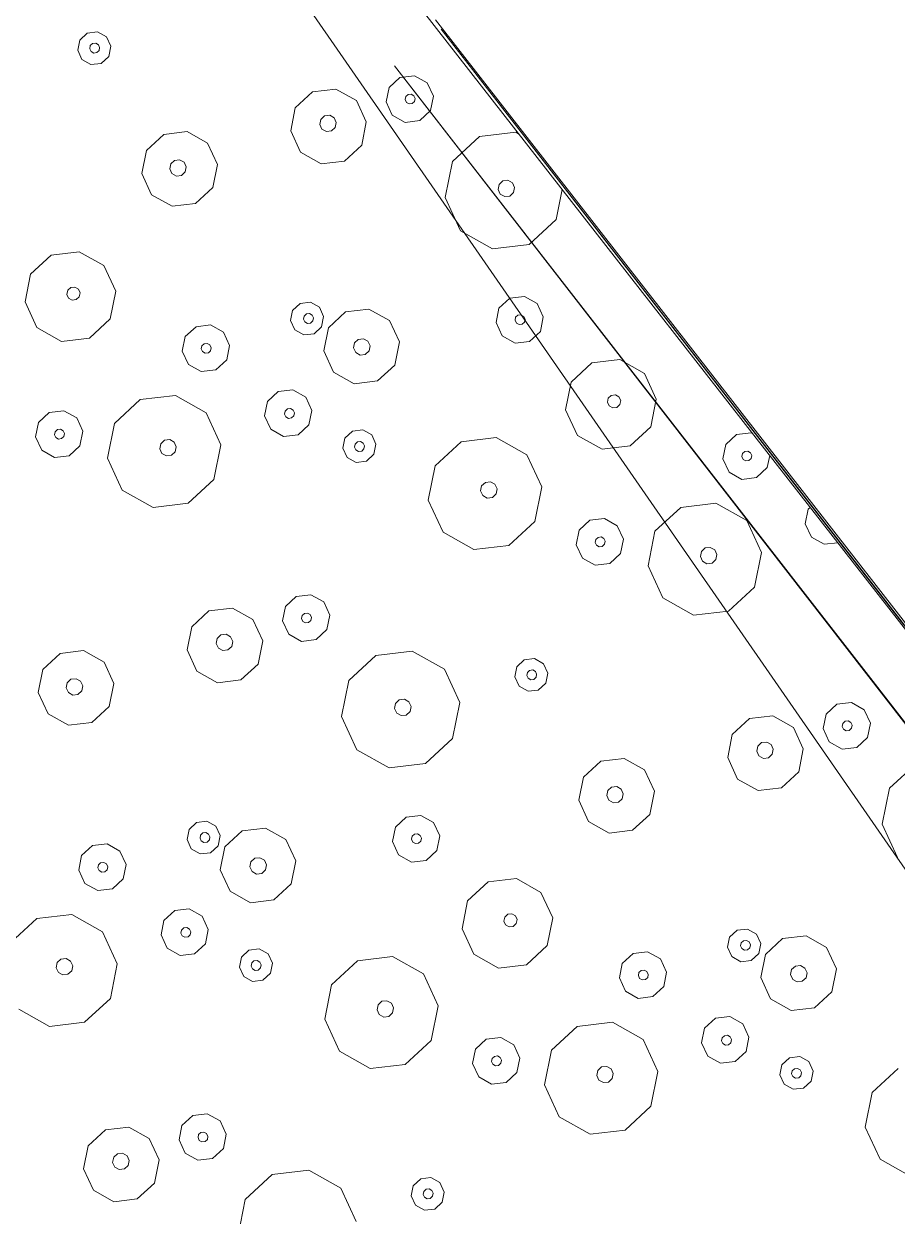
# Model space of a CAD drawing. Header units: metres. Extents: x -2858 to 512, y -1995 to 1252.
# Drawn here: x -498.19 to -495.254, y -105.862 to -101.851 of the extents above; entities that cross this region are included whole.
import ezdxf

# ---------------------------------------------------------------- set-up
doc = ezdxf.new("R2010")
doc.units = ezdxf.units.M
for name, color, linetype in [('Calque commun', 7, 'Continuous'), ('Calque11', 7, 'Continuous'), ('Calque17', 7, 'Continuous')]:
    doc.layers.add(name, color=color, linetype=linetype)

# ---------------------------------------------------------------- blocks, each defined once
blk = doc.blocks.new('geometrebondepartleger')
at = {"layer": 'Calque11', "color": 7, "linetype": 'Continuous', "lineweight": 9}
blk.add_polyline3d([(125.0277, 35.9078, 79), (133.3383, 81.851, 79), (145.3136, 148.3761, 79)], dxfattribs=at)
at = {"layer": 'Calque17', "color": 1, "linetype": 'Continuous', "lineweight": 9}
for points in [[(125.174, 36.6886, 79), (126.5286, 44.1348, 79), (125.0378, 35.9435, 79), (126.4161, 43.4883, 79), (128.681, 56.0642, 79), (129.9759, 63.1341, 79), (132.1933, 75.6042, 79), (133.3383, 81.851, 79), (135.2222, 92.3412, 79), (136.4776, 99.3268, 79), (138.1727, 108.7115, 79), (140.4846, 121.4626, 79), (141.0933, 124.9318, 79)], [(125.3707, 36.6528, 79), (126.7254, 44.0992, 79), (125.2346, 35.9078, 79), (126.6129, 43.4526, 79), (128.8778, 56.0285, 79), (130.1727, 63.0986, 79), (132.3901, 75.5687, 79), (133.5351, 81.8153, 79), (135.4191, 92.3058, 79), (136.6745, 99.2914, 79), (138.3695, 108.676, 79), (140.6815, 121.4274, 79), (141.2903, 124.8972, 79)]]:
    blk.add_polyline3d(points, dxfattribs=at)
blk = doc.blocks.new('pattern')
at = {"layer": 'Calque commun', "color": 54, "linetype": 'Continuous', "lineweight": 9}
for p, q in [((56.6286, 28.3703), (56.6544, 28.2544)), ((56.6544, 28.2544), (56.6072, 28.1456)), ((56.6072, 28.1456), (56.505, 28.0852)), ((56.505, 28.0852), (56.3869, 28.0965)), ((56.5702, 27.857), (56.584, 27.8888)), ((56.584, 27.8888), (56.6138, 27.9064)), ((56.6138, 27.9064), (56.6482, 27.9031)), ((56.6482, 27.9031), (56.6742, 27.8802)), ((56.6742, 27.8802), (56.6817, 27.8464)), ((56.5777, 27.8233), (56.5702, 27.857)), ((56.6097, 27.8543), (56.6138, 27.8638)), ((56.6119, 27.8442), (56.6097, 27.8543)), ((56.6197, 27.8373), (56.6119, 27.8442)), ((56.6138, 27.8638), (56.6227, 27.8691)), ((56.6227, 27.8691), (56.6331, 27.8681)), ((56.639, 27.8416), (56.63, 27.8363)), ((56.6331, 27.8681), (56.6408, 27.8612)), ((56.6431, 27.8511), (56.639, 27.8416)), ((56.6408, 27.8612), (56.6431, 27.8511)), ((56.6817, 27.8464), (56.6679, 27.8147)), ((56.6037, 27.8004), (56.5777, 27.8233)), ((56.6381, 27.7971), (56.6037, 27.8004)), ((56.63, 27.8363), (56.6197, 27.8373)), ((56.6679, 27.8147), (56.6381, 27.7971)), ((56.2753, 27.7177), (56.3434, 27.758)), ((56.3434, 27.758), (56.4221, 27.7505)), ((56.4221, 27.7505), (56.4814, 27.6981)), ((56.2438, 27.6452), (56.2753, 27.7177)), ((56.4814, 27.6981), (56.4986, 27.6209)), ((56.261, 27.568), (56.2438, 27.6452)), ((56.344, 27.6375), (56.3509, 27.6534)), ((56.3509, 27.6534), (56.3658, 27.6622)), ((56.3658, 27.6622), (56.383, 27.6605)), ((56.383, 27.6605), (56.396, 27.6491)), ((56.396, 27.6491), (56.3998, 27.6322)), ((56.6233, 27.6067), (56.643, 27.6521)), ((56.643, 27.6521), (56.6855, 27.6773)), ((56.6855, 27.6773), (56.7348, 27.6726)), ((56.7348, 27.6726), (56.7718, 27.6398)), ((56.7718, 27.6398), (56.7826, 27.5916)), ((55.8596, 27.6218), (55.8105, 27.5084)), ((56.3478, 27.6206), (56.344, 27.6375)), ((56.3608, 27.6091), (56.3478, 27.6206)), ((56.378, 27.6075), (56.3608, 27.6091)), ((56.3929, 27.6163), (56.378, 27.6075)), ((56.3998, 27.6322), (56.3929, 27.6163)), ((56.4986, 27.6209), (56.4672, 27.5483)), ((56.6341, 27.5585), (56.6233, 27.6067)), ((56.6842, 27.6046), (56.6883, 27.6141)), ((56.6865, 27.5944), (56.6842, 27.6046)), ((56.6883, 27.6141), (56.6973, 27.6194)), ((56.6973, 27.6194), (56.7076, 27.6184)), ((56.7076, 27.6184), (56.7154, 27.6115)), ((56.7177, 27.6014), (56.7135, 27.5918)), ((56.7154, 27.6115), (56.7177, 27.6014)), ((56.3203, 27.5156), (56.261, 27.568)), ((56.6711, 27.5258), (56.6341, 27.5585)), ((56.6942, 27.5875), (56.6865, 27.5944)), ((56.7046, 27.5866), (56.6942, 27.5875)), ((56.7135, 27.5918), (56.7046, 27.5866)), ((56.7826, 27.5916), (56.7629, 27.5462)), ((56.9334, 27.5013), (57.0355, 27.5616)), ((57.0355, 27.5616), (57.1537, 27.5504)), ((56.4672, 27.5483), (56.399, 27.5081)), ((56.7203, 27.5211), (56.6711, 27.5258)), ((56.7629, 27.5462), (56.7203, 27.5211)), ((57.1537, 27.5504), (57.2426, 27.4719)), ((55.8105, 27.5084), (55.704, 27.4456)), ((56.399, 27.5081), (56.3203, 27.5156)), ((56.3816, 27.4713), (56.4114, 27.4889)), ((56.4114, 27.4889), (56.4458, 27.4856)), ((56.4458, 27.4856), (56.4718, 27.4627)), ((56.8862, 27.3925), (56.9334, 27.5013)), ((55.704, 27.4456), (55.581, 27.4573)), ((56.3678, 27.4395), (56.3816, 27.4713)), ((56.3753, 27.4057), (56.3678, 27.4395)), ((56.4035, 27.4391), (56.4076, 27.4487)), ((56.4057, 27.429), (56.4035, 27.4391)), ((56.4076, 27.4487), (56.4165, 27.454)), ((56.4165, 27.454), (56.4269, 27.453)), ((56.4269, 27.453), (56.4347, 27.4461)), ((56.4347, 27.4461), (56.4369, 27.436)), ((56.4718, 27.4627), (56.4793, 27.4289)), ((57.2426, 27.4719), (57.2684, 27.356)), ((56.4013, 27.3828), (56.3753, 27.4057)), ((56.4135, 27.4221), (56.4057, 27.429)), ((56.4238, 27.4212), (56.4135, 27.4221)), ((56.4328, 27.4264), (56.4238, 27.4212)), ((56.4369, 27.436), (56.4328, 27.4264)), ((56.4793, 27.4289), (56.4655, 27.3971)), ((57.0383, 27.3941), (57.0532, 27.4029)), ((57.0532, 27.4029), (57.0705, 27.4013)), ((57.0705, 27.4013), (57.0834, 27.3898)), ((56.4357, 27.3796), (56.4013, 27.3828)), ((56.4655, 27.3971), (56.4357, 27.3796)), ((56.912, 27.2766), (56.8862, 27.3925)), ((57.0314, 27.3782), (57.0383, 27.3941)), ((57.0352, 27.3613), (57.0314, 27.3782)), ((57.0482, 27.3499), (57.0352, 27.3613)), ((57.0872, 27.3729), (57.0803, 27.3571)), ((57.0834, 27.3898), (57.0872, 27.3729)), ((56.6649, 27.3003), (56.7075, 27.3254)), ((56.7075, 27.3254), (56.7567, 27.3207)), ((56.7567, 27.3207), (56.7938, 27.288)), ((57.0654, 27.3483), (57.0482, 27.3499)), ((57.0803, 27.3571), (57.0654, 27.3483)), ((57.2684, 27.356), (57.2212, 27.2472)), ((56.6452, 27.2549), (56.6649, 27.3003)), ((56.7938, 27.288), (56.8045, 27.2397)), ((55.5634, 27.2063), (55.583, 27.2516)), ((55.583, 27.2516), (55.6256, 27.2768)), ((55.6256, 27.2768), (55.6748, 27.2721)), ((55.6748, 27.2721), (55.7119, 27.2393)), ((55.7119, 27.2393), (55.7226, 27.1911)), ((56.656, 27.2066), (56.6452, 27.2549)), ((56.7074, 27.2498), (56.7116, 27.2593)), ((56.7097, 27.2396), (56.7074, 27.2498)), ((56.7175, 27.2328), (56.7097, 27.2396)), ((56.7116, 27.2593), (56.7205, 27.2646)), ((56.7205, 27.2646), (56.7308, 27.2636)), ((56.7308, 27.2636), (56.7386, 27.2567)), ((56.7409, 27.2466), (56.7367, 27.2371)), ((56.7386, 27.2567), (56.7409, 27.2466)), ((56.8045, 27.2397), (56.7848, 27.1944)), ((57.0009, 27.1981), (56.912, 27.2766)), ((57.2212, 27.2472), (57.119, 27.1868)), ((57.7146, 27.2364), (57.7444, 27.254)), ((57.7444, 27.254), (57.7789, 27.2507)), ((57.7789, 27.2507), (57.8048, 27.2278)), ((55.5741, 27.158), (55.5634, 27.2063)), ((55.6255, 27.2011), (55.6297, 27.2107)), ((55.6278, 27.191), (55.6255, 27.2011)), ((55.6297, 27.2107), (55.6386, 27.2159)), ((55.6386, 27.2159), (55.649, 27.215)), ((55.649, 27.215), (55.6567, 27.2081)), ((55.659, 27.1979), (55.6549, 27.1884)), ((55.6567, 27.2081), (55.659, 27.1979)), ((56.6931, 27.1739), (56.656, 27.2066)), ((56.7278, 27.2318), (56.7175, 27.2328)), ((56.7367, 27.2371), (56.7278, 27.2318)), ((57.119, 27.1868), (57.0009, 27.1981)), ((57.7008, 27.2046), (57.7146, 27.2364)), ((57.7084, 27.1708), (57.7008, 27.2046)), ((57.7386, 27.2018), (57.7427, 27.2113)), ((57.7409, 27.1916), (57.7386, 27.2018)), ((57.7427, 27.2113), (57.7517, 27.2166)), ((57.7517, 27.2166), (57.762, 27.2156)), ((57.762, 27.2156), (57.7698, 27.2087)), ((57.772, 27.1986), (57.7679, 27.189)), ((57.7698, 27.2087), (57.772, 27.1986)), ((57.8048, 27.2278), (57.8123, 27.194)), ((55.6112, 27.1253), (55.5741, 27.158)), ((55.6356, 27.1841), (55.6278, 27.191)), ((55.6459, 27.1831), (55.6356, 27.1841)), ((55.6549, 27.1884), (55.6459, 27.1831)), ((55.7226, 27.1911), (55.703, 27.1457)), ((55.7981, 27.1413), (55.8662, 27.1815)), ((55.8662, 27.1815), (55.945, 27.174)), ((55.945, 27.174), (56.0042, 27.1216)), ((56.7423, 27.1692), (56.6931, 27.1739)), ((56.7848, 27.1944), (56.7423, 27.1692)), ((57.7343, 27.1479), (57.7084, 27.1708)), ((57.7486, 27.1848), (57.7409, 27.1916)), ((57.759, 27.1838), (57.7486, 27.1848)), ((57.7679, 27.189), (57.759, 27.1838)), ((57.7985, 27.1622), (57.7687, 27.1446)), ((57.8123, 27.194), (57.7985, 27.1622)), ((55.6604, 27.1206), (55.6112, 27.1253)), ((55.703, 27.1457), (55.6604, 27.1206)), ((55.7666, 27.0687), (55.7981, 27.1413)), ((56.0042, 27.1216), (56.0215, 27.0444)), ((57.1895, 27.0799), (57.2092, 27.1253)), ((57.2092, 27.1253), (57.2518, 27.1504)), ((57.2518, 27.1504), (57.301, 27.1458)), ((57.301, 27.1458), (57.3381, 27.113)), ((57.7687, 27.1446), (57.7343, 27.1479)), ((57.2003, 27.0317), (57.1895, 27.0799)), ((57.2517, 27.0748), (57.2559, 27.0843)), ((57.2559, 27.0843), (57.2648, 27.0896)), ((57.2648, 27.0896), (57.2752, 27.0886)), ((57.2752, 27.0886), (57.2829, 27.0818)), ((57.2829, 27.0818), (57.2852, 27.0716)), ((57.3381, 27.113), (57.3488, 27.0648)), ((57.9371, 26.9686), (57.9863, 27.082)), ((55.7838, 26.9915), (55.7666, 27.0687)), ((55.8596, 27.0513), (55.8665, 27.0672)), ((55.8634, 27.0344), (55.8596, 27.0513)), ((55.8665, 27.0672), (55.8814, 27.076)), ((55.8814, 27.076), (55.8986, 27.0743)), ((55.8986, 27.0743), (55.9116, 27.0629)), ((55.9153, 27.046), (55.9085, 27.0301)), ((55.9116, 27.0629), (55.9153, 27.046)), ((56.0215, 27.0444), (55.99, 26.9718)), ((57.254, 27.0647), (57.2517, 27.0748)), ((57.2618, 27.0578), (57.254, 27.0647)), ((57.2721, 27.0568), (57.2618, 27.0578)), ((57.2811, 27.0621), (57.2721, 27.0568)), ((57.2852, 27.0716), (57.2811, 27.0621)), ((57.3488, 27.0648), (57.3292, 27.0194)), ((55.8763, 27.023), (55.8634, 27.0344)), ((55.8936, 27.0213), (55.8763, 27.023)), ((55.9085, 27.0301), (55.8936, 27.0213)), ((57.2374, 26.999), (57.2003, 27.0317)), ((57.2866, 26.9943), (57.2374, 26.999)), ((57.3292, 27.0194), (57.2866, 26.9943)), ((55.8431, 26.9391), (55.7838, 26.9915)), ((55.99, 26.9718), (55.9219, 26.9316)), ((57.964, 26.848), (57.9371, 26.9686)), ((55.9219, 26.9316), (55.8431, 26.9391)), ((56.7843, 26.8933), (56.866, 26.9416)), ((56.866, 26.9416), (56.9605, 26.9326)), ((56.9605, 26.9326), (57.0317, 26.8697)), ((56.2386, 26.8637), (56.3068, 26.9039)), ((56.3068, 26.9039), (56.3855, 26.8964)), ((56.3855, 26.8964), (56.4448, 26.844)), ((56.7465, 26.8062), (56.7843, 26.8933)), ((56.2072, 26.7911), (56.2386, 26.8637)), ((56.4448, 26.844), (56.462, 26.7668)), ((57.0317, 26.8697), (57.0523, 26.7771)), ((57.2618, 26.8034), (57.364, 26.8637)), ((57.364, 26.8637), (57.4821, 26.8525)), ((57.4821, 26.8525), (57.5711, 26.7739)), ((58.0567, 26.7661), (57.964, 26.848)), ((56.3145, 26.7911), (56.3294, 26.7999)), ((56.3294, 26.7999), (56.3466, 26.7983)), ((56.3466, 26.7983), (56.3596, 26.7868)), ((56.7672, 26.7136), (56.7465, 26.8062)), ((56.8627, 26.7948), (56.8683, 26.8075)), ((56.8683, 26.8075), (56.8802, 26.8146)), ((56.8802, 26.8146), (56.894, 26.8133)), ((56.894, 26.8133), (56.9043, 26.8041)), ((56.9043, 26.8041), (56.9073, 26.7906)), ((57.2146, 26.6945), (57.2618, 26.8034)), ((58.2862, 26.8173), (58.1797, 26.7544)), ((55.2044, 26.7649), (55.2387, 26.7346)), ((56.2244, 26.7139), (56.2072, 26.7911)), ((56.3076, 26.7753), (56.3145, 26.7911)), ((56.3114, 26.7584), (56.3076, 26.7753)), ((56.3243, 26.7469), (56.3114, 26.7584)), ((56.3633, 26.7699), (56.3565, 26.7541)), ((56.3596, 26.7868), (56.3633, 26.7699)), ((56.462, 26.7668), (56.4306, 26.6943)), ((56.8657, 26.7813), (56.8627, 26.7948)), ((56.8761, 26.7722), (56.8657, 26.7813)), ((56.8899, 26.7709), (56.8761, 26.7722)), ((56.9018, 26.7779), (56.8899, 26.7709)), ((56.9073, 26.7906), (56.9018, 26.7779)), ((57.0523, 26.7771), (57.0146, 26.69)), ((57.5711, 26.7739), (57.5969, 26.6581)), ((58.1797, 26.7544), (58.0567, 26.7661)), ((55.2387, 26.7346), (55.2494, 26.6864)), ((56.3416, 26.7453), (56.3243, 26.7469)), ((56.3565, 26.7541), (56.3416, 26.7453)), ((55.2494, 26.6864), (55.2297, 26.641)), ((56.2837, 26.6615), (56.2244, 26.7139)), ((56.4306, 26.6943), (56.3624, 26.654)), ((56.8383, 26.6507), (56.7672, 26.7136)), ((57.0146, 26.69), (56.9328, 26.6417)), ((57.2404, 26.5787), (57.2146, 26.6945)), ((57.3599, 26.6803), (57.3668, 26.6962)), ((57.3637, 26.6634), (57.3599, 26.6803)), ((57.3668, 26.6962), (57.3817, 26.705)), ((57.3817, 26.705), (57.3989, 26.7033)), ((57.3989, 26.7033), (57.4119, 26.6919)), ((57.4119, 26.6919), (57.4156, 26.675)), ((55.2297, 26.641), (55.1872, 26.6159)), ((55.4002, 26.5961), (55.5024, 26.6565)), ((55.5024, 26.6565), (55.6205, 26.6452)), ((55.6205, 26.6452), (55.7094, 26.5667)), ((56.3624, 26.654), (56.2837, 26.6615)), ((56.9328, 26.6417), (56.8383, 26.6507)), ((57.3766, 26.652), (57.3637, 26.6634)), ((57.3939, 26.6503), (57.3766, 26.652)), ((57.4088, 26.6591), (57.3939, 26.6503)), ((57.4156, 26.675), (57.4088, 26.6591)), ((57.5969, 26.6581), (57.5497, 26.5492)), ((55.1872, 26.6159), (55.1777, 26.6168)), ((55.353, 26.4873), (55.4002, 26.5961)), ((55.7094, 26.5667), (55.7353, 26.4508)), ((57.3294, 26.5001), (57.2404, 26.5787)), ((58.039, 26.5151), (58.0587, 26.5605)), ((58.0587, 26.5605), (58.1013, 26.5856)), ((58.1013, 26.5856), (58.1505, 26.5809)), ((58.1505, 26.5809), (58.1876, 26.5482)), ((57.5497, 26.5492), (57.4475, 26.4889)), ((58.1012, 26.51), (58.1053, 26.5195)), ((58.1053, 26.5195), (58.1143, 26.5248)), ((58.1143, 26.5248), (58.1246, 26.5238)), ((58.1246, 26.5238), (58.1324, 26.5169)), ((58.1324, 26.5169), (58.1347, 26.5068)), ((58.1876, 26.5482), (58.1983, 26.4999)), ((55.3788, 26.3714), (55.353, 26.4873)), ((55.4983, 26.473), (55.5051, 26.4889)), ((55.5051, 26.4889), (55.5201, 26.4977)), ((55.5201, 26.4977), (55.5373, 26.4961)), ((55.5373, 26.4961), (55.5503, 26.4846)), ((55.5503, 26.4846), (55.554, 26.4677)), ((57.4475, 26.4889), (57.3294, 26.5001)), ((58.0498, 26.4668), (58.039, 26.5151)), ((58.1035, 26.4998), (58.1012, 26.51)), ((58.1113, 26.493), (58.1035, 26.4998)), ((58.1216, 26.492), (58.1113, 26.493)), ((58.1305, 26.4973), (58.1216, 26.492)), ((58.1347, 26.5068), (58.1305, 26.4973)), ((58.1983, 26.4999), (58.1786, 26.4546)), ((58.2737, 26.4501), (58.3419, 26.4903)), ((58.3419, 26.4903), (58.4206, 26.4828)), ((58.4206, 26.4828), (58.4799, 26.4305)), ((55.502, 26.4562), (55.4983, 26.473)), ((55.515, 26.4447), (55.502, 26.4562)), ((55.5322, 26.4431), (55.515, 26.4447)), ((55.5471, 26.4519), (55.5322, 26.4431)), ((55.554, 26.4677), (55.5471, 26.4519)), ((55.7353, 26.4508), (55.688, 26.342)), ((56.8322, 26.426), (56.8747, 26.4512)), ((56.8747, 26.4512), (56.924, 26.4465)), ((56.924, 26.4465), (56.961, 26.4137)), ((58.0868, 26.4341), (58.0498, 26.4668)), ((58.1786, 26.4546), (58.1361, 26.4294)), ((58.2423, 26.3775), (58.2737, 26.4501)), ((55.1384, 26.399), (55.1743, 26.4202)), ((55.1743, 26.4202), (55.2235, 26.4155)), ((55.2235, 26.4155), (55.2606, 26.3828)), ((56.8125, 26.3806), (56.8322, 26.426)), ((56.961, 26.4137), (56.9718, 26.3655)), ((58.1361, 26.4294), (58.0868, 26.4341)), ((58.4799, 26.4305), (58.4971, 26.3532)), ((55.1784, 26.3541), (55.1873, 26.3594)), ((55.1873, 26.3594), (55.1977, 26.3584)), ((55.1977, 26.3584), (55.2054, 26.3515)), ((55.2606, 26.3828), (55.2713, 26.3345)), ((55.4677, 26.2929), (55.3788, 26.3714)), ((56.8232, 26.3324), (56.8125, 26.3806)), ((56.8747, 26.3755), (56.8788, 26.385)), ((56.8769, 26.3654), (56.8747, 26.3755)), ((56.8847, 26.3585), (56.8769, 26.3654)), ((56.8788, 26.385), (56.8878, 26.3903)), ((56.8951, 26.3575), (56.8847, 26.3585)), ((56.8878, 26.3903), (56.8981, 26.3893)), ((56.904, 26.3628), (56.8951, 26.3575)), ((56.8981, 26.3893), (56.9059, 26.3825)), ((56.9081, 26.3723), (56.904, 26.3628)), ((56.9059, 26.3825), (56.9081, 26.3723)), ((56.9718, 26.3655), (56.9521, 26.3201)), ((58.2595, 26.3003), (58.2423, 26.3775)), ((58.3353, 26.3602), (58.3422, 26.376)), ((58.339, 26.3433), (58.3353, 26.3602)), ((58.3422, 26.376), (58.3571, 26.3848)), ((58.3571, 26.3848), (58.3743, 26.3832)), ((58.3743, 26.3832), (58.3873, 26.3717)), ((58.3873, 26.3717), (58.391, 26.3548)), ((55.1743, 26.3446), (55.1784, 26.3541)), ((55.1765, 26.3345), (55.1743, 26.3446)), ((55.1843, 26.3276), (55.1765, 26.3345)), ((55.1946, 26.3266), (55.1843, 26.3276)), ((55.2036, 26.3319), (55.1946, 26.3266)), ((55.2077, 26.3414), (55.2036, 26.3319)), ((55.2054, 26.3515), (55.2077, 26.3414)), ((55.2713, 26.3345), (55.2517, 26.2892)), ((55.688, 26.342), (55.5859, 26.2816)), ((56.1676, 26.2994), (56.1814, 26.3312)), ((56.1814, 26.3312), (56.2112, 26.3488)), ((56.2112, 26.3488), (56.2457, 26.3455)), ((56.2457, 26.3455), (56.2716, 26.3226)), ((56.2716, 26.3226), (56.2791, 26.2888)), ((56.8603, 26.2997), (56.8232, 26.3324)), ((56.9521, 26.3201), (56.9095, 26.295)), ((58.352, 26.3318), (58.339, 26.3433)), ((58.3692, 26.3302), (58.352, 26.3318)), ((58.3841, 26.339), (58.3692, 26.3302)), ((58.391, 26.3548), (58.3841, 26.339)), ((58.4971, 26.3532), (58.4656, 26.2807)), ((55.1228, 26.3015), (55.1217, 26.3064)), ((55.1599, 26.2687), (55.1228, 26.3015)), ((55.2517, 26.2892), (55.2091, 26.264)), ((55.5859, 26.2816), (55.4677, 26.2929)), ((56.1752, 26.2656), (56.1676, 26.2994)), ((56.2054, 26.2966), (56.2096, 26.3061)), ((56.2077, 26.2864), (56.2054, 26.2966)), ((56.2155, 26.2796), (56.2077, 26.2864)), ((56.2096, 26.3061), (56.2185, 26.3114)), ((56.2258, 26.2786), (56.2155, 26.2796)), ((56.2185, 26.3114), (56.2288, 26.3104)), ((56.2347, 26.2838), (56.2258, 26.2786)), ((56.2288, 26.3104), (56.2366, 26.3035)), ((56.2389, 26.2934), (56.2347, 26.2838)), ((56.2366, 26.3035), (56.2389, 26.2934)), ((56.2791, 26.2888), (56.2654, 26.257)), ((56.9095, 26.295), (56.8603, 26.2997)), ((57.5127, 26.2607), (57.5265, 26.2924)), ((57.5265, 26.2924), (57.5563, 26.31)), ((57.5563, 26.31), (57.5907, 26.3067)), ((57.5907, 26.3067), (57.6167, 26.2838)), ((57.6167, 26.2838), (57.6242, 26.2501)), ((58.3188, 26.2479), (58.2595, 26.3003)), ((58.4656, 26.2807), (58.3975, 26.2404)), ((55.2091, 26.264), (55.1599, 26.2687)), ((55.676, 26.2201), (55.7186, 26.2452)), ((55.7186, 26.2452), (55.7678, 26.2406)), ((55.7678, 26.2406), (55.8049, 26.2078)), ((56.2011, 26.2427), (56.1752, 26.2656)), ((56.2356, 26.2394), (56.2011, 26.2427)), ((56.2654, 26.257), (56.2356, 26.2394)), ((56.4531, 26.1768), (56.5596, 26.2397)), ((56.5596, 26.2397), (56.6826, 26.2279)), ((57.5202, 26.2269), (57.5127, 26.2607)), ((57.5522, 26.2579), (57.5563, 26.2675)), ((57.5544, 26.2478), (57.5522, 26.2579)), ((57.5622, 26.2409), (57.5544, 26.2478)), ((57.5563, 26.2675), (57.5652, 26.2727)), ((57.5725, 26.2399), (57.5622, 26.2409)), ((57.5652, 26.2727), (57.5756, 26.2718)), ((57.5815, 26.2452), (57.5725, 26.2399)), ((57.5756, 26.2718), (57.5833, 26.2649)), ((57.5856, 26.2547), (57.5815, 26.2452)), ((57.5833, 26.2649), (57.5856, 26.2547)), ((57.6242, 26.2501), (57.6104, 26.2183)), ((58.3975, 26.2404), (58.3188, 26.2479)), ((55.6564, 26.1747), (55.676, 26.2201)), ((55.8049, 26.2078), (55.8157, 26.1596)), ((56.6826, 26.2279), (56.7753, 26.1461)), ((57.5462, 26.204), (57.5202, 26.2269)), ((57.5806, 26.2007), (57.5462, 26.204)), ((57.6104, 26.2183), (57.5806, 26.2007)), ((55.6671, 26.1265), (55.6564, 26.1747)), ((55.7186, 26.1696), (55.7227, 26.1791)), ((55.7208, 26.1595), (55.7186, 26.1696)), ((55.7286, 26.1526), (55.7208, 26.1595)), ((55.7227, 26.1791), (55.7316, 26.1844)), ((55.7316, 26.1844), (55.742, 26.1834)), ((55.7479, 26.1569), (55.7389, 26.1516)), ((55.742, 26.1834), (55.7498, 26.1766)), ((55.752, 26.1664), (55.7479, 26.1569)), ((55.7498, 26.1766), (55.752, 26.1664)), ((55.8157, 26.1596), (55.796, 26.1142)), ((56.404, 26.0634), (56.4531, 26.1768)), ((57.2178, 26.1214), (57.2859, 26.1616)), ((57.2859, 26.1616), (57.3646, 26.1541)), ((55.7042, 26.0938), (55.6671, 26.1265)), ((55.7389, 26.1516), (55.7286, 26.1526)), ((56.7753, 26.1461), (56.8022, 26.0255)), ((57.1863, 26.0488), (57.2178, 26.1214)), ((57.3646, 26.1541), (57.4239, 26.1017)), ((55.7534, 26.0891), (55.7042, 26.0938)), ((55.796, 26.1142), (55.7534, 26.0891)), ((57.4239, 26.1017), (57.4411, 26.0245)), ((57.5855, 26.0558), (57.628, 26.0809)), ((57.628, 26.0809), (57.6773, 26.0762)), ((57.6773, 26.0762), (57.7143, 26.0435)), ((55.2511, 25.9881), (55.3329, 26.0364)), ((55.3329, 26.0364), (55.4274, 26.0274)), ((56.4308, 25.9428), (56.404, 26.0634)), ((56.5652, 26.0477), (56.5721, 26.0636)), ((56.5689, 26.0308), (56.5652, 26.0477)), ((56.5721, 26.0636), (56.587, 26.0724)), ((56.587, 26.0724), (56.6042, 26.0707)), ((56.6042, 26.0707), (56.6171, 26.0593)), ((56.6209, 26.0424), (56.614, 26.0265)), ((56.6171, 26.0593), (56.6209, 26.0424)), ((57.2035, 25.9716), (57.1863, 26.0488)), ((57.2865, 26.0411), (57.2934, 26.057)), ((57.2903, 26.0242), (57.2865, 26.0411)), ((57.2934, 26.057), (57.3083, 26.0658)), ((57.3083, 26.0658), (57.3255, 26.0642)), ((57.3255, 26.0642), (57.3385, 26.0527)), ((57.3423, 26.0358), (57.3354, 26.0199)), ((57.3385, 26.0527), (57.3423, 26.0358)), ((57.5658, 26.0104), (57.5855, 26.0558)), ((57.7143, 26.0435), (57.7251, 25.9952)), ((55.4274, 26.0274), (55.4985, 25.9645)), ((56.5819, 26.0193), (56.5689, 26.0308)), ((56.5991, 26.0177), (56.5819, 26.0193)), ((56.614, 26.0265), (56.5991, 26.0177)), ((56.8022, 26.0255), (56.753, 25.9121)), ((57.3032, 26.0128), (57.2903, 26.0242)), ((57.3205, 26.0111), (57.3032, 26.0128)), ((57.3354, 26.0199), (57.3205, 26.0111)), ((57.4411, 26.0245), (57.4097, 25.952)), ((57.5766, 25.9621), (57.5658, 26.0104)), ((57.6267, 26.0082), (57.6308, 26.0177)), ((57.629, 25.9981), (57.6267, 26.0082)), ((57.6367, 25.9912), (57.629, 25.9981)), ((57.6308, 26.0177), (57.6398, 26.023)), ((57.6398, 26.023), (57.6501, 26.022)), ((57.656, 25.9955), (57.6471, 25.9902)), ((57.6501, 26.022), (57.6579, 26.0151)), ((57.6602, 26.005), (57.656, 25.9955)), ((57.6579, 26.0151), (57.6602, 26.005)), ((57.7251, 25.9952), (57.7054, 25.9499)), ((55.2133, 25.901), (55.2511, 25.9881)), ((55.4985, 25.9645), (55.5192, 25.8719)), ((55.7286, 25.8982), (55.8308, 25.9585)), ((55.8308, 25.9585), (55.949, 25.9473)), ((57.2628, 25.9192), (57.2035, 25.9716)), ((57.6136, 25.9294), (57.5766, 25.9621)), ((57.6471, 25.9902), (57.6367, 25.9912)), ((57.8759, 25.905), (57.978, 25.9653)), ((57.978, 25.9653), (58.0962, 25.954)), ((58.0962, 25.954), (58.1851, 25.8755)), ((55.949, 25.9473), (56.0379, 25.8687)), ((56.5235, 25.861), (56.4308, 25.9428)), ((57.3415, 25.9117), (57.2628, 25.9192)), ((57.4097, 25.952), (57.3415, 25.9117)), ((57.6628, 25.9247), (57.6136, 25.9294)), ((57.7054, 25.9499), (57.6628, 25.9247)), ((55.234, 25.8084), (55.2133, 25.901)), ((55.3296, 25.8897), (55.3351, 25.9024)), ((55.3326, 25.8761), (55.3296, 25.8897)), ((55.343, 25.867), (55.3326, 25.8761)), ((55.3351, 25.9024), (55.347, 25.9094)), ((55.347, 25.9094), (55.3608, 25.9081)), ((55.3608, 25.9081), (55.3712, 25.8989)), ((55.3742, 25.8854), (55.3687, 25.8727)), ((55.3712, 25.8989), (55.3742, 25.8854)), ((55.6814, 25.7893), (55.7286, 25.8982)), ((56.753, 25.9121), (56.6465, 25.8492)), ((57.3103, 25.8432), (57.3241, 25.8749)), ((57.3241, 25.8749), (57.3539, 25.8925)), ((57.3539, 25.8925), (57.3883, 25.8892)), ((57.3883, 25.8892), (57.4143, 25.8663)), ((57.8287, 25.7961), (57.8759, 25.905)), ((58.1851, 25.8755), (58.2109, 25.7597)), ((55.3567, 25.8657), (55.343, 25.867)), ((55.3687, 25.8727), (55.3567, 25.8657)), ((55.5192, 25.8719), (55.4814, 25.7848)), ((56.0379, 25.8687), (56.0637, 25.7529)), ((56.6465, 25.8492), (56.5235, 25.861)), ((57.3178, 25.8094), (57.3103, 25.8432)), ((57.346, 25.8428), (57.3501, 25.8523)), ((57.3482, 25.8327), (57.346, 25.8428)), ((57.3501, 25.8523), (57.359, 25.8576)), ((57.359, 25.8576), (57.3694, 25.8566)), ((57.3694, 25.8566), (57.3772, 25.8497)), ((57.3794, 25.8396), (57.3753, 25.8301)), ((57.3772, 25.8497), (57.3794, 25.8396)), ((57.4143, 25.8663), (57.4218, 25.8325)), ((55.3051, 25.7455), (55.234, 25.8084)), ((55.8336, 25.791), (55.8485, 25.7998)), ((55.8485, 25.7998), (55.8657, 25.7981)), ((55.8657, 25.7981), (55.8787, 25.7867)), ((57.3438, 25.7865), (57.3178, 25.8094)), ((57.356, 25.8258), (57.3482, 25.8327)), ((57.3663, 25.8248), (57.356, 25.8258)), ((57.3753, 25.8301), (57.3663, 25.8248)), ((57.408, 25.8008), (57.3782, 25.7832)), ((57.4218, 25.8325), (57.408, 25.8008)), ((57.8545, 25.6803), (57.8287, 25.7961)), ((57.9739, 25.7819), (57.9808, 25.7978)), ((57.9808, 25.7978), (57.9957, 25.8066)), ((57.9957, 25.8066), (58.013, 25.8049)), ((58.013, 25.8049), (58.0259, 25.7935)), ((58.0259, 25.7935), (58.0297, 25.7766)), ((55.4814, 25.7848), (55.3996, 25.7365)), ((55.7072, 25.6735), (55.6814, 25.7893)), ((55.8267, 25.7751), (55.8336, 25.791)), ((55.8305, 25.7582), (55.8267, 25.7751)), ((55.8435, 25.7468), (55.8305, 25.7582)), ((55.8756, 25.7539), (55.8607, 25.7451)), ((55.8825, 25.7698), (55.8756, 25.7539)), ((55.8787, 25.7867), (55.8825, 25.7698)), ((57.3782, 25.7832), (57.3438, 25.7865)), ((57.9777, 25.765), (57.9739, 25.7819)), ((57.9907, 25.7535), (57.9777, 25.765)), ((58.0079, 25.7519), (57.9907, 25.7535)), ((58.0228, 25.7607), (58.0079, 25.7519)), ((58.0297, 25.7766), (58.0228, 25.7607)), ((55.3996, 25.7365), (55.3051, 25.7455)), ((55.8607, 25.7451), (55.8435, 25.7468)), ((56.0637, 25.7529), (56.0165, 25.644)), ((57.6074, 25.7039), (57.65, 25.7291)), ((57.65, 25.7291), (57.6992, 25.7244)), ((57.6992, 25.7244), (57.7363, 25.6916)), ((55.7962, 25.595), (55.7072, 25.6735)), ((56.5255, 25.6553), (56.5681, 25.6804)), ((56.5681, 25.6804), (56.6173, 25.6757)), ((56.6173, 25.6757), (56.6544, 25.643)), ((57.5877, 25.6586), (57.6074, 25.7039)), ((57.7363, 25.6916), (57.747, 25.6434)), ((57.9434, 25.6017), (57.8545, 25.6803)), ((56.0165, 25.644), (55.9143, 25.5837)), ((56.5058, 25.6099), (56.5255, 25.6553)), ((56.6544, 25.643), (56.6651, 25.5947)), ((57.5985, 25.6103), (57.5877, 25.6586)), ((57.6499, 25.6534), (57.6541, 25.663)), ((57.6522, 25.6433), (57.6499, 25.6534)), ((57.66, 25.6364), (57.6522, 25.6433)), ((57.6541, 25.663), (57.663, 25.6682)), ((57.6703, 25.6354), (57.66, 25.6364)), ((57.663, 25.6682), (57.6733, 25.6672)), ((57.6792, 25.6407), (57.6703, 25.6354)), ((57.6733, 25.6672), (57.6811, 25.6604)), ((57.6834, 25.6502), (57.6792, 25.6407)), ((57.6811, 25.6604), (57.6834, 25.6502)), ((57.747, 25.6434), (57.7273, 25.598)), ((55.9143, 25.5837), (55.7962, 25.595)), ((56.5166, 25.5616), (56.5058, 25.6099)), ((56.568, 25.6048), (56.5722, 25.6143)), ((56.5703, 25.5946), (56.568, 25.6048)), ((56.5781, 25.5878), (56.5703, 25.5946)), ((56.5722, 25.6143), (56.5811, 25.6196)), ((56.5811, 25.6196), (56.5915, 25.6186)), ((56.5915, 25.6186), (56.5992, 25.6117)), ((56.6015, 25.6016), (56.5974, 25.5921)), ((56.5992, 25.6117), (56.6015, 25.6016)), ((56.6651, 25.5947), (56.6455, 25.5494)), ((57.6356, 25.5776), (57.5985, 25.6103)), ((57.7273, 25.598), (57.6848, 25.5729)), ((58.0615, 25.5905), (57.9434, 25.6017)), ((56.5537, 25.5289), (56.5166, 25.5616)), ((56.5884, 25.5868), (56.5781, 25.5878)), ((56.5974, 25.5921), (56.5884, 25.5868)), ((56.7406, 25.5449), (56.8087, 25.5851)), ((56.8087, 25.5851), (56.8874, 25.5776)), ((56.8874, 25.5776), (56.9467, 25.5253)), ((57.6848, 25.5729), (57.6356, 25.5776)), ((55.2793, 25.4755), (55.299, 25.5208)), ((55.299, 25.5208), (55.3416, 25.546)), ((55.3416, 25.546), (55.3908, 25.5413)), ((55.3908, 25.5413), (55.4278, 25.5085)), ((56.6029, 25.5242), (56.5537, 25.5289)), ((56.6455, 25.5494), (56.6029, 25.5242)), ((56.7091, 25.4723), (56.7406, 25.5449)), ((56.9467, 25.5253), (56.9639, 25.448)), ((55.2901, 25.4272), (55.2793, 25.4755)), ((55.3415, 25.4703), (55.3456, 25.4799)), ((55.3456, 25.4799), (55.3546, 25.4851)), ((55.3546, 25.4851), (55.3649, 25.4841)), ((55.3649, 25.4841), (55.3727, 25.4773)), ((55.3727, 25.4773), (55.375, 25.4671)), ((55.4278, 25.5085), (55.4386, 25.4603)), ((56.809, 25.4708), (56.8239, 25.4796)), ((56.8239, 25.4796), (56.8411, 25.478)), ((56.8411, 25.478), (56.8541, 25.4665)), ((55.3438, 25.4602), (55.3415, 25.4703)), ((55.3516, 25.4533), (55.3438, 25.4602)), ((55.3619, 25.4523), (55.3516, 25.4533)), ((55.3708, 25.4576), (55.3619, 25.4523)), ((55.375, 25.4671), (55.3708, 25.4576)), ((55.4386, 25.4603), (55.4189, 25.4149)), ((56.7263, 25.3951), (56.7091, 25.4723)), ((56.8021, 25.455), (56.809, 25.4708)), ((56.8059, 25.4381), (56.8021, 25.455)), ((56.8188, 25.4266), (56.8059, 25.4381)), ((56.851, 25.4338), (56.8361, 25.425)), ((56.8578, 25.4496), (56.851, 25.4338)), ((56.8541, 25.4665), (56.8578, 25.4496)), ((56.9639, 25.448), (56.9325, 25.3755)), ((55.3271, 25.3945), (55.2901, 25.4272)), ((55.3764, 25.3898), (55.3271, 25.3945)), ((55.4189, 25.4149), (55.3764, 25.3898)), ((55.9933, 25.3872), (56.0231, 25.4048)), ((56.0231, 25.4048), (56.0576, 25.4016)), ((56.0576, 25.4016), (56.0835, 25.3786)), ((56.7856, 25.3427), (56.7263, 25.3951)), ((56.8361, 25.425), (56.8188, 25.4266)), ((55.9795, 25.3555), (55.9933, 25.3872)), ((55.9871, 25.3217), (55.9795, 25.3555)), ((56.019, 25.3527), (56.0231, 25.3623)), ((56.0212, 25.3426), (56.019, 25.3527)), ((56.0231, 25.3623), (56.0321, 25.3675)), ((56.0321, 25.3675), (56.0424, 25.3666)), ((56.0424, 25.3666), (56.0502, 25.3597)), ((56.0502, 25.3597), (56.0524, 25.3496)), ((56.0835, 25.3786), (56.091, 25.3449)), ((56.9325, 25.3755), (56.8644, 25.3352)), ((54.9369, 25.2817), (55.0264, 25.3345)), ((55.0264, 25.3345), (55.1494, 25.3227)), ((55.1494, 25.3227), (55.2421, 25.2409)), ((56.013, 25.2988), (55.9871, 25.3217)), ((56.029, 25.3357), (56.0212, 25.3426)), ((56.0394, 25.3347), (56.029, 25.3357)), ((56.0483, 25.34), (56.0394, 25.3347)), ((56.0773, 25.3131), (56.0475, 25.2955)), ((56.0524, 25.3496), (56.0483, 25.34)), ((56.091, 25.3449), (56.0773, 25.3131)), ((56.8644, 25.3352), (56.7856, 25.3427)), ((56.0475, 25.2955), (56.013, 25.2988)), ((57.1811, 25.2673), (57.2493, 25.3075)), ((57.2493, 25.3075), (57.328, 25.3)), ((57.328, 25.3), (57.3873, 25.2477)), ((55.2421, 25.2409), (55.269, 25.1203)), ((55.6846, 25.2162), (55.7527, 25.2564)), ((55.7527, 25.2564), (55.8315, 25.2489)), ((55.8315, 25.2489), (55.8908, 25.1966)), ((57.1497, 25.1948), (57.1811, 25.2673)), ((57.3873, 25.2477), (57.4045, 25.1705)), ((55.6531, 25.1436), (55.6846, 25.2162)), ((55.8908, 25.1966), (55.908, 25.1193)), ((57.1669, 25.1175), (57.1497, 25.1948)), ((57.2501, 25.1789), (57.257, 25.1948)), ((57.257, 25.1948), (57.2719, 25.2036)), ((57.2719, 25.2036), (57.2891, 25.2019)), ((57.2891, 25.2019), (57.3021, 25.1905)), ((55.032, 25.1425), (55.0389, 25.1584)), ((55.0389, 25.1584), (55.0538, 25.1672)), ((55.0538, 25.1672), (55.071, 25.1655)), ((55.071, 25.1655), (55.084, 25.1541)), ((55.084, 25.1541), (55.0877, 25.1372)), ((55.7533, 25.1359), (55.7602, 25.1518)), ((55.7602, 25.1518), (55.7751, 25.1606)), ((55.7751, 25.1606), (55.7924, 25.159)), ((55.7924, 25.159), (55.8053, 25.1475)), ((56.0523, 25.1506), (56.0949, 25.1757)), ((56.0949, 25.1757), (56.1441, 25.171)), ((56.1441, 25.171), (56.1812, 25.1383)), ((57.2539, 25.162), (57.2501, 25.1789)), ((57.2668, 25.1506), (57.2539, 25.162)), ((57.299, 25.1577), (57.2841, 25.1489)), ((57.3058, 25.1736), (57.299, 25.1577)), ((57.3021, 25.1905), (57.3058, 25.1736)), ((57.4045, 25.1705), (57.3731, 25.0979)), ((55.0358, 25.1256), (55.032, 25.1425)), ((55.0487, 25.1142), (55.0358, 25.1256)), ((55.066, 25.1125), (55.0487, 25.1142)), ((55.0809, 25.1213), (55.066, 25.1125)), ((55.0877, 25.1372), (55.0809, 25.1213)), ((55.269, 25.1203), (55.2198, 25.0069)), ((55.6703, 25.0664), (55.6531, 25.1436)), ((55.7571, 25.119), (55.7533, 25.1359)), ((55.7701, 25.1076), (55.7571, 25.119)), ((55.8022, 25.1147), (55.7873, 25.1059)), ((55.8091, 25.1306), (55.8022, 25.1147)), ((55.8053, 25.1475), (55.8091, 25.1306)), ((55.908, 25.1193), (55.8765, 25.0468)), ((56.0326, 25.1052), (56.0523, 25.1506)), ((56.0935, 25.103), (56.0977, 25.1125)), ((56.0977, 25.1125), (56.1066, 25.1178)), ((56.1066, 25.1178), (56.1169, 25.1168)), ((56.1169, 25.1168), (56.1247, 25.1099)), ((56.1812, 25.1383), (56.1919, 25.09)), ((57.2262, 25.0652), (57.1669, 25.1175)), ((57.2841, 25.1489), (57.2668, 25.1506)), ((55.7873, 25.1059), (55.7701, 25.1076)), ((56.0434, 25.0569), (56.0326, 25.1052)), ((56.0958, 25.0929), (56.0935, 25.103)), ((56.1036, 25.086), (56.0958, 25.0929)), ((56.1139, 25.085), (56.1036, 25.086)), ((56.1228, 25.0903), (56.1139, 25.085)), ((56.127, 25.0998), (56.1228, 25.0903)), ((56.1247, 25.1099), (56.127, 25.0998)), ((56.1919, 25.09), (56.1722, 25.0447)), ((57.3731, 25.0979), (57.3049, 25.0577)), ((54.8977, 25.0376), (54.895, 25.0493)), ((54.9903, 24.9558), (54.8977, 25.0376)), ((55.7296, 25.014), (55.6703, 25.0664)), ((55.8765, 25.0468), (55.8084, 25.0065)), ((56.0804, 25.0242), (56.0434, 25.0569)), ((56.1722, 25.0447), (56.1297, 25.0195)), ((56.3427, 24.9998), (56.4449, 25.0601)), ((56.4449, 25.0601), (56.563, 25.0488)), ((56.563, 25.0488), (56.6519, 24.9703)), ((57.3049, 25.0577), (57.2262, 25.0652)), ((55.2198, 25.0069), (55.1134, 24.944)), ((55.8084, 25.0065), (55.7296, 25.014)), ((56.1297, 25.0195), (56.0804, 25.0242)), ((56.2955, 24.8909), (56.3427, 24.9998)), ((55.1134, 24.944), (54.9903, 24.9558)), ((55.7771, 24.938), (55.7909, 24.9697)), ((55.7909, 24.9697), (55.8207, 24.9873)), ((55.8169, 24.9471), (55.8259, 24.9524)), ((55.8207, 24.9873), (55.8552, 24.984)), ((55.8259, 24.9524), (55.8362, 24.9514)), ((55.8362, 24.9514), (55.844, 24.9445)), ((55.8552, 24.984), (55.8811, 24.9611)), ((55.8811, 24.9611), (55.8886, 24.9273)), ((56.6519, 24.9703), (56.6777, 24.8545)), ((55.7847, 24.9042), (55.7771, 24.938)), ((55.8128, 24.9376), (55.8169, 24.9471)), ((55.815, 24.9275), (55.8128, 24.9376)), ((55.8228, 24.9206), (55.815, 24.9275)), ((55.8332, 24.9196), (55.8228, 24.9206)), ((55.8421, 24.9249), (55.8332, 24.9196)), ((55.8462, 24.9344), (55.8421, 24.9249)), ((55.844, 24.9445), (55.8462, 24.9344)), ((55.8886, 24.9273), (55.8749, 24.8956)), ((55.8106, 24.8813), (55.7847, 24.9042)), ((55.8451, 24.878), (55.8106, 24.8813)), ((55.8749, 24.8956), (55.8451, 24.878)), ((56.3213, 24.7751), (56.2955, 24.8909)), ((56.4408, 24.8767), (56.4476, 24.8926)), ((56.4445, 24.8598), (56.4408, 24.8767)), ((56.4476, 24.8926), (56.4626, 24.9014)), ((56.4626, 24.9014), (56.4798, 24.8997)), ((56.4798, 24.8997), (56.4928, 24.8883)), ((56.4965, 24.8714), (56.4896, 24.8555)), ((56.4928, 24.8883), (56.4965, 24.8714)), ((56.4575, 24.8483), (56.4445, 24.8598)), ((56.4747, 24.8467), (56.4575, 24.8483)), ((56.4896, 24.8555), (56.4747, 24.8467)), ((56.6777, 24.8545), (56.6305, 24.7456)), ((56.0546, 24.7534), (56.0742, 24.7987)), ((56.0742, 24.7987), (56.1168, 24.8239)), ((56.1168, 24.8239), (56.166, 24.8192)), ((56.166, 24.8192), (56.2031, 24.7864)), ((54.9923, 24.7501), (55.0349, 24.7752)), ((55.0349, 24.7752), (55.0841, 24.7705)), ((55.0841, 24.7705), (55.1212, 24.7378)), ((56.0653, 24.7051), (56.0546, 24.7534)), ((56.1168, 24.7482), (56.1209, 24.7578)), ((56.1209, 24.7578), (56.1298, 24.763)), ((56.1298, 24.763), (56.1402, 24.762)), ((56.1402, 24.762), (56.1479, 24.7552)), ((56.1479, 24.7552), (56.1502, 24.745)), ((56.2031, 24.7864), (56.2138, 24.7382)), ((56.4102, 24.6965), (56.3213, 24.7751)), ((54.9727, 24.7047), (54.9923, 24.7501)), ((55.039, 24.7091), (55.0479, 24.7144)), ((55.0479, 24.7144), (55.0583, 24.7134)), ((55.0583, 24.7134), (55.0661, 24.7065)), ((55.1212, 24.7378), (55.132, 24.6895)), ((56.119, 24.7381), (56.1168, 24.7482)), ((56.1268, 24.7312), (56.119, 24.7381)), ((56.1371, 24.7302), (56.1268, 24.7312)), ((56.1461, 24.7355), (56.1371, 24.7302)), ((56.1502, 24.745), (56.1461, 24.7355)), ((56.2138, 24.7382), (56.1942, 24.6928)), ((56.6305, 24.7456), (56.5284, 24.6853)), ((54.9834, 24.6564), (54.9727, 24.7047)), ((55.0349, 24.6996), (55.039, 24.7091)), ((55.0371, 24.6894), (55.0349, 24.6996)), ((55.0449, 24.6826), (55.0371, 24.6894)), ((55.0552, 24.6816), (55.0449, 24.6826)), ((55.0642, 24.6869), (55.0552, 24.6816)), ((55.0683, 24.6964), (55.0642, 24.6869)), ((55.0661, 24.7065), (55.0683, 24.6964)), ((55.132, 24.6895), (55.1123, 24.6442)), ((55.2074, 24.6397), (55.2755, 24.6799)), ((55.2755, 24.6799), (55.3543, 24.6724)), ((55.3543, 24.6724), (55.4136, 24.6201)), ((56.1024, 24.6724), (56.0653, 24.7051)), ((56.1516, 24.6677), (56.1024, 24.6724)), ((56.1942, 24.6928), (56.1516, 24.6677)), ((56.5284, 24.6853), (56.4102, 24.6965)), ((55.0205, 24.6237), (54.9834, 24.6564)), ((55.1123, 24.6442), (55.0697, 24.619)), ((55.1759, 24.5671), (55.2074, 24.6397)), ((56.6185, 24.6238), (56.6611, 24.6489)), ((56.6611, 24.6489), (56.7103, 24.6442)), ((56.7103, 24.6442), (56.7474, 24.6115)), ((55.0697, 24.619), (55.0205, 24.6237)), ((55.4136, 24.6201), (55.4308, 24.5428)), ((56.5989, 24.5784), (56.6185, 24.6238)), ((56.7474, 24.6115), (56.7582, 24.5632)), ((55.1931, 24.4899), (55.1759, 24.5671)), ((55.2689, 24.5498), (55.2758, 24.5656)), ((55.2758, 24.5656), (55.2907, 24.5744)), ((55.2907, 24.5744), (55.3079, 24.5728)), ((55.3079, 24.5728), (55.3209, 24.5613)), ((55.3209, 24.5613), (55.3247, 24.5444)), ((56.6096, 24.5301), (56.5989, 24.5784)), ((56.6611, 24.5733), (56.6652, 24.5828)), ((56.6633, 24.5631), (56.6611, 24.5733)), ((56.6711, 24.5563), (56.6633, 24.5631)), ((56.6652, 24.5828), (56.6741, 24.5881)), ((56.6814, 24.5553), (56.6711, 24.5563)), ((56.6741, 24.5881), (56.6845, 24.5871)), ((56.6904, 24.5605), (56.6814, 24.5553)), ((56.6845, 24.5871), (56.6923, 24.5802)), ((56.6945, 24.5701), (56.6904, 24.5605)), ((56.6923, 24.5802), (56.6945, 24.5701)), ((56.7582, 24.5632), (56.7385, 24.5178)), ((55.2727, 24.5329), (55.2689, 24.5498)), ((55.2857, 24.5214), (55.2727, 24.5329)), ((55.3029, 24.5198), (55.2857, 24.5214)), ((55.3178, 24.5286), (55.3029, 24.5198)), ((55.3247, 24.5444), (55.3178, 24.5286)), ((55.4308, 24.5428), (55.3993, 24.4703)), ((56.6467, 24.4974), (56.6096, 24.5301)), ((56.7385, 24.5178), (56.6959, 24.4927)), ((55.2524, 24.4376), (55.1931, 24.4899)), ((55.3993, 24.4703), (55.3312, 24.43)), ((56.6959, 24.4927), (56.6467, 24.4974)), ((55.3312, 24.43), (55.2524, 24.4376)), ((56.1936, 24.3918), (56.2753, 24.44)), ((56.2753, 24.44), (56.3699, 24.431)), ((56.3699, 24.431), (56.441, 24.3682)), ((55.648, 24.3621), (55.7161, 24.4024)), ((55.7161, 24.4024), (55.7948, 24.3949)), ((55.7948, 24.3949), (55.8542, 24.3425)), ((56.1558, 24.3047), (56.1936, 24.3918)), ((55.6165, 24.2896), (55.648, 24.3621)), ((56.441, 24.3682), (56.4617, 24.2755)), ((55.8542, 24.3425), (55.8713, 24.2653)), ((56.2776, 24.306), (56.2895, 24.313)), ((56.2895, 24.313), (56.3033, 24.3117)), ((56.3033, 24.3117), (56.3137, 24.3026)), ((55.6337, 24.2123), (55.6165, 24.2896)), ((55.7169, 24.2737), (55.7238, 24.2896)), ((55.7207, 24.2568), (55.7169, 24.2737)), ((55.7238, 24.2896), (55.7387, 24.2984)), ((55.7387, 24.2984), (55.7559, 24.2967)), ((55.7559, 24.2967), (55.7689, 24.2853)), ((55.7689, 24.2853), (55.7727, 24.2684)), ((56.1765, 24.212), (56.1558, 24.3047)), ((56.2721, 24.2933), (56.2776, 24.306)), ((56.2751, 24.2798), (56.2721, 24.2933)), ((56.2855, 24.2706), (56.2751, 24.2798)), ((56.2992, 24.2693), (56.2855, 24.2706)), ((56.3112, 24.2763), (56.2992, 24.2693)), ((56.3167, 24.289), (56.3112, 24.2763)), ((56.3137, 24.3026), (56.3167, 24.289)), ((56.4617, 24.2755), (56.4239, 24.1884)), ((55.7337, 24.2454), (55.7207, 24.2568)), ((55.7509, 24.2437), (55.7337, 24.2454)), ((55.7658, 24.2525), (55.7509, 24.2437)), ((55.7727, 24.2684), (55.7658, 24.2525)), ((55.8713, 24.2653), (55.8399, 24.1927)), ((55.693, 24.16), (55.6337, 24.2123)), ((55.8399, 24.1927), (55.7718, 24.1525)), ((56.2476, 24.1492), (56.1765, 24.212)), ((55.7718, 24.1525), (55.693, 24.16)), ((56.3421, 24.1402), (56.2476, 24.1492)), ((56.4239, 24.1884), (56.3421, 24.1402)), ((55.577, 23.7979), (55.5907, 23.8296)), ((55.5907, 23.8296), (55.6205, 23.8472)), ((55.6205, 23.8472), (55.655, 23.8439)), ((55.655, 23.8439), (55.6809, 23.821)), ((55.5845, 23.7641), (55.577, 23.7979)), ((55.6148, 23.795), (55.6189, 23.8045)), ((55.617, 23.7849), (55.6148, 23.795)), ((55.6189, 23.8045), (55.6278, 23.8098)), ((55.6278, 23.8098), (55.6382, 23.8088)), ((55.6382, 23.8088), (55.6459, 23.802)), ((55.6482, 23.7918), (55.6441, 23.7823)), ((55.6459, 23.802), (55.6482, 23.7918)), ((55.6809, 23.821), (55.6885, 23.7872)), ((55.6104, 23.7412), (55.5845, 23.7641)), ((55.6248, 23.778), (55.617, 23.7849)), ((55.6351, 23.777), (55.6248, 23.778)), ((55.6441, 23.7823), (55.6351, 23.777)), ((55.6747, 23.7555), (55.6449, 23.7379)), ((55.6885, 23.7872), (55.6747, 23.7555)), ((55.6449, 23.7379), (55.6104, 23.7412))]:
    blk.add_line(p, q, dxfattribs=at)
at = {"layer": 'Calque commun', "color": 7, "linetype": 'Continuous', "lineweight": 9}
mesh = blk.add_polyface(dxfattribs=at)
corners = [(70.8497, 113.5412), (53.8349, 19.1692), (74.7282, 106.3237), (76.0435, 113.5984), (74.769, 106.1763), (58.8077, 18.2701), (114.1703, 105.207), (114.1703, 98.5387)]
mesh.append_faces([[corners[k] for k in face] for face in [(3, 4, 6)]], dxfattribs={"vtx0": -1, "vtx1": -1, "color": 7})
mesh.append_faces([[corners[k] for k in face] for face in [(3, 2, 4)]], dxfattribs={"vtx0": -1, "vtx2": -1, "color": 7})
mesh.append_faces([[corners[k] for k in face] for face in [(5, 2, 1)]], dxfattribs={"vtx1": -1, "color": 7})
mesh.append_faces([[corners[k] for k in face] for face in [(0, 1, 2), (3, 0, 2)]], dxfattribs={"vtx1": -1, "vtx2": -1, "color": 7})
mesh.append_faces([[corners[k] for k in face] for face in [(4, 7, 6)]], dxfattribs={"vtx2": -1, "color": 7})

msp = doc.modelspace()

# ---------------------------------------------------------------- block references
at = {"layer": 'Calque commun', "color": 0, "linetype": 'ByBlock', "lineweight": -2, "rotation": 228.1617603435354}
for name, p in [('geometrebondepartleger', (-440.1616, 15.2632)), ('pattern', (-478.5712, -44.6144))]:
    msp.add_blockref(name, p, dxfattribs=at)

doc.saveas('drawing.dxf')
